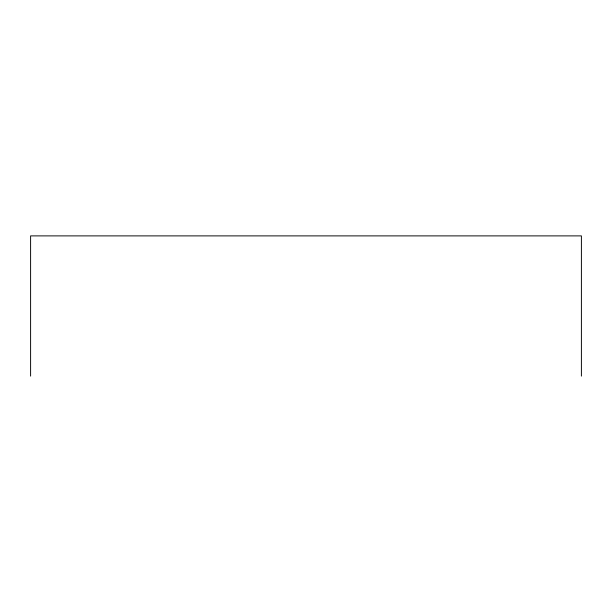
<?xml version="1.0" encoding="UTF-8"?>
<svg xmlns="http://www.w3.org/2000/svg" width="612" height="612" viewBox="0 0 612 612"><rect width="100%" height="100%" fill="white"/><g stroke="black" fill="none" stroke-linecap="round" stroke-linejoin="round"><path stroke-width="0.92" d="M581.4 376.112L581.4 235.888L30.6 235.888L30.6 376.112"/></g></svg>
